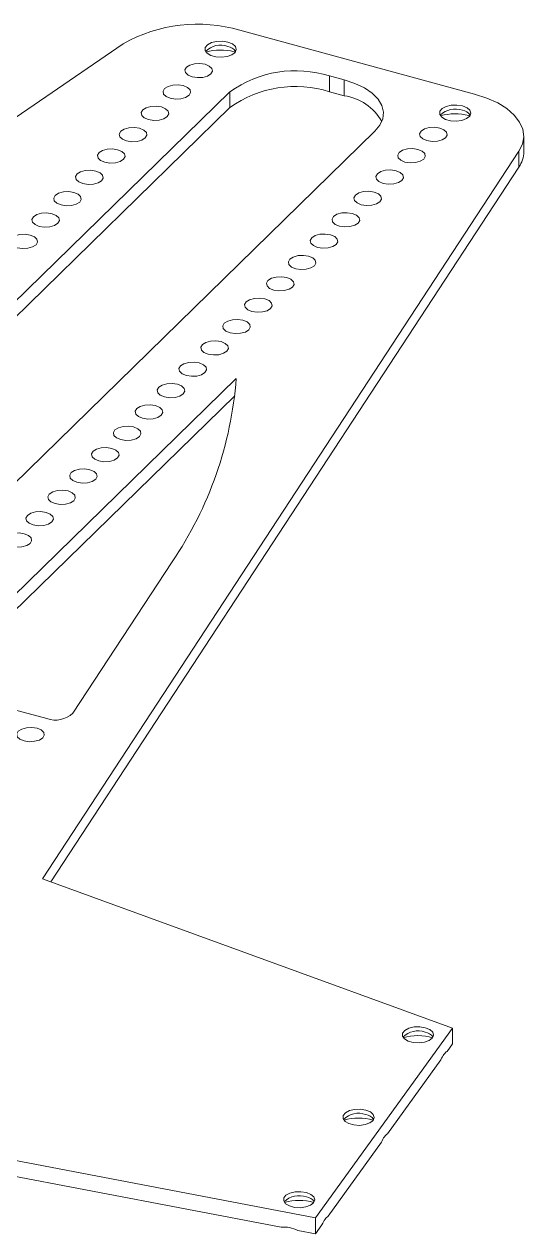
# Paper-space layout '_트리메트릭' of a CAD drawing. Header units: millimetres. Extents: x -163 to 53, y -91 to 40.
# Drawn here: x -1.1 to 53.1, y -91.1 to 40 of the extents above; entities that cross this region are included whole.
import ezdxf

# ---------------------------------------------------------------- set-up
doc = ezdxf.new("R2010")
doc.units = ezdxf.units.MM

psp = doc.layouts.new('_트리메트릭')

# ---------------------------------------------------------------- linework, layer by layer
at = {"color": 7, "linetype": 'Continuous', "lineweight": 15}
for p, q in [((47.72, 32.42), (22.28, 39.33)), ((9.63, 37.88), (-87.58, -28.59)), ((21.65, 37), (21.76, 36.97)), ((33.57, 33.96), (32, 34.38)), ((32, 34.38), (32, 32.67)), ((33.57, 33.96), (33.57, 32.24)), ((21.19, 32.66), (-39.11, -26.19)), ((21.19, 32.66), (21.19, 30.95)), ((33.57, 32.24), (32, 32.67)), ((21.19, 30.95), (-38.65, -27.45)), ((47.09, 30.09), (47.2, 30.05)), ((-23.38, -30.47), (36.92, 28.39)), ((53.05, 26.15), (53.05, 27.87)), ((0.86, -52.62), (52.53, 26.22)), ((52.53, 26.22), (52.53, 24.5)), ((1.77, -52.95), (52.53, 24.5)), ((21.88, 1.59), (-11.2, -30.7)), ((21.72, -0.28), (-10.74, -31.96)), ((4.17, -34.69), (14.92, -18.29)), ((-10.37, -32.09), (1.34, -35.27)), ((45.31, -68.81), (0.86, -52.62)), ((30.46, -89.39), (45.31, -68.81)), ((45.31, -68.81), (45.31, -70.52)), ((44.73, -71.33), (45.31, -70.52)), ((38.28, -80.26), (44.06, -72.26)), ((-25.78, -78.63), (30.46, -89.39)), ((-25.78, -80.34), (26.75, -90.4)), ((31.84, -89.19), (37.61, -81.19)), ((30.46, -89.39), (30.46, -91.11)), ((30.46, -91.11), (31.17, -90.12)), ((28.55, -90.74), (30.46, -91.11))]:
    psp.add_line(p, q, dxfattribs=at)
at = {"color": 7, "linetype": 'Continuous', "lineweight": 15, "flags": 128}
for points in [[(20.97, 38.05), (21.46, 37.85), (21.78, 37.58), (21.88, 37.26), (21.75, 36.94), (21.41, 36.67), (20.9, 36.49), (20.29, 36.41), (19.67, 36.44), (19.12, 36.59), (18.71, 36.84), (18.5, 37.14), (18.51, 37.46), (18.75, 37.76), (19.18, 37.99), (19.75, 38.13), (20.37, 38.15), (20.97, 38.05)], [(17.11, 34.28), (17.67, 34.2), (18.25, 34.23), (18.76, 34.37), (19.13, 34.6), (19.3, 34.89), (19.24, 35.19), (18.96, 35.46), (18.51, 35.65), (17.94, 35.73), (17.36, 35.7), (16.85, 35.56), (16.48, 35.33), (16.31, 35.04), (16.37, 34.74), (16.65, 34.47), (17.11, 34.28)], [(14.73, 31.97), (15.3, 31.88), (15.88, 31.91), (16.39, 32.06), (16.76, 32.29), (16.93, 32.58), (16.87, 32.88), (16.59, 33.14), (16.13, 33.33), (15.57, 33.42), (14.99, 33.39), (14.48, 33.25), (14.11, 33.01), (13.94, 32.72), (14, 32.42), (14.28, 32.16), (14.73, 31.97)], [(36.92, 28.39), (37.46, 29.05), (37.77, 29.75), (37.83, 30.47), (37.66, 31.18), (37.25, 31.87), (36.61, 32.51), (35.77, 33.08), (34.75, 33.57), (33.57, 33.96)], [(52.53, 26.22), (52.91, 27), (53.05, 27.8), (52.95, 28.61), (52.6, 29.39), (52.02, 30.14), (51.22, 30.84), (50.22, 31.46), (49.05, 31.99), (47.72, 32.42)], [(12.36, 29.65), (12.93, 29.57), (13.51, 29.6), (14.02, 29.74), (14.39, 29.98), (14.56, 30.27), (14.5, 30.57), (14.22, 30.83), (13.76, 31.02), (13.2, 31.11), (12.62, 31.07), (12.11, 30.93), (11.74, 30.7), (11.57, 30.41), (11.63, 30.11), (11.91, 29.84), (12.36, 29.65)], [(46.41, 31.14), (46.9, 30.94), (47.21, 30.66), (47.32, 30.34), (47.19, 30.03), (46.84, 29.76), (46.34, 29.57), (45.73, 29.49), (45.11, 29.53), (44.56, 29.68), (44.15, 29.92), (43.94, 30.22), (43.95, 30.55), (44.19, 30.84), (44.62, 31.08), (45.19, 31.21), (45.81, 31.23), (46.41, 31.14)], [(9.99, 27.34), (10.55, 27.25), (11.14, 27.28), (11.65, 27.43), (12.02, 27.66), (12.19, 27.95), (12.13, 28.25), (11.85, 28.52), (11.39, 28.71), (10.83, 28.79), (10.25, 28.76), (9.74, 28.62), (9.37, 28.38), (9.2, 28.09), (9.26, 27.79), (9.54, 27.53), (9.99, 27.34)], [(43.94, 28.73), (43.38, 28.82), (42.8, 28.79), (42.29, 28.65), (41.92, 28.41), (41.75, 28.12), (41.81, 27.82), (42.09, 27.56), (42.54, 27.37), (43.11, 27.28), (43.69, 27.31), (44.2, 27.46), (44.57, 27.69), (44.74, 27.98), (44.68, 28.28), (44.4, 28.54), (43.94, 28.73)], [(7.62, 25.03), (8.18, 24.94), (8.77, 24.97), (9.28, 25.11), (9.65, 25.35), (9.82, 25.64), (9.76, 25.94), (9.48, 26.2), (9.02, 26.39), (8.46, 26.48), (7.88, 26.45), (7.36, 26.3), (7, 26.07), (6.83, 25.78), (6.89, 25.48), (7.17, 25.22), (7.62, 25.03)], [(41.57, 26.42), (41.01, 26.51), (40.43, 26.48), (39.92, 26.33), (39.55, 26.1), (39.38, 25.81), (39.44, 25.51), (39.72, 25.24), (40.17, 25.05), (40.73, 24.97), (41.32, 25), (41.83, 25.14), (42.2, 25.38), (42.37, 25.67), (42.31, 25.97), (42.03, 26.23), (41.57, 26.42)], [(5.25, 22.71), (5.81, 22.63), (6.39, 22.66), (6.91, 22.8), (7.28, 23.03), (7.45, 23.32), (7.38, 23.62), (7.11, 23.89), (6.65, 24.08), (6.09, 24.16), (5.51, 24.13), (4.99, 23.99), (4.63, 23.76), (4.46, 23.47), (4.52, 23.17), (4.8, 22.9), (5.25, 22.71)], [(39.2, 24.11), (38.64, 24.19), (38.06, 24.16), (37.55, 24.02), (37.18, 23.78), (37.01, 23.49), (37.07, 23.19), (37.35, 22.93), (37.8, 22.74), (38.36, 22.65), (38.95, 22.68), (39.46, 22.83), (39.83, 23.06), (40, 23.35), (39.94, 23.65), (39.66, 23.92), (39.2, 24.11)], [(2.88, 20.4), (3.44, 20.31), (4.02, 20.34), (4.54, 20.49), (4.91, 20.72), (5.07, 21.01), (5.01, 21.31), (4.74, 21.57), (4.28, 21.76), (3.72, 21.85), (3.14, 21.82), (2.62, 21.68), (2.25, 21.44), (2.09, 21.15), (2.15, 20.85), (2.43, 20.59), (2.88, 20.4)], [(36.83, 21.79), (36.27, 21.88), (35.69, 21.85), (35.17, 21.7), (34.81, 21.47), (34.64, 21.18), (34.7, 20.88), (34.98, 20.62), (35.43, 20.43), (35.99, 20.34), (36.58, 20.37), (37.09, 20.51), (37.46, 20.75), (37.63, 21.04), (37.57, 21.34), (37.29, 21.6), (36.83, 21.79)], [(0.51, 18.08), (1.07, 18), (1.65, 18.03), (2.17, 18.17), (2.54, 18.41), (2.7, 18.7), (2.64, 19), (2.36, 19.26), (1.91, 19.45), (1.35, 19.54), (0.77, 19.5), (0.25, 19.36), (-0.12, 19.13), (-0.28, 18.84), (-0.22, 18.54), (0.06, 18.27), (0.51, 18.08)], [(34.46, 19.48), (33.9, 19.56), (33.32, 19.53), (32.8, 19.39), (32.43, 19.16), (32.27, 18.87), (32.33, 18.57), (32.61, 18.3), (33.06, 18.11), (33.62, 18.03), (34.2, 18.06), (34.72, 18.2), (35.09, 18.43), (35.26, 18.72), (35.19, 19.02), (34.92, 19.29), (34.46, 19.48)], [(-1.86, 15.77), (-1.3, 15.68), (-0.72, 15.71), (-0.2, 15.86), (0.17, 16.09), (0.33, 16.38), (0.27, 16.68), (-0.01, 16.95), (-0.46, 17.14), (-1.02, 17.22), (-1.6, 17.19), (-2.12, 17.05), (-2.49, 16.81), (-2.65, 16.52), (-2.59, 16.22), (-2.32, 15.96), (-1.86, 15.77)], [(32.09, 17.16), (31.53, 17.25), (30.95, 17.22), (30.43, 17.08), (30.06, 16.84), (29.9, 16.55), (29.96, 16.25), (30.24, 15.99), (30.69, 15.8), (31.25, 15.71), (31.83, 15.74), (32.35, 15.89), (32.72, 16.12), (32.88, 16.41), (32.82, 16.71), (32.55, 16.97), (32.09, 17.16)], [(29.72, 14.85), (29.16, 14.94), (28.58, 14.91), (28.06, 14.76), (27.69, 14.53), (27.53, 14.24), (27.59, 13.94), (27.87, 13.67), (28.32, 13.48), (28.88, 13.4), (29.46, 13.43), (29.98, 13.57), (30.35, 13.81), (30.51, 14.1), (30.45, 14.4), (30.17, 14.66), (29.72, 14.85)], [(27.35, 12.54), (26.79, 12.62), (26.21, 12.59), (25.69, 12.45), (25.32, 12.21), (25.16, 11.92), (25.22, 11.62), (25.49, 11.36), (25.95, 11.17), (26.51, 11.08), (27.09, 11.12), (27.61, 11.26), (27.98, 11.49), (28.14, 11.78), (28.08, 12.08), (27.8, 12.35), (27.35, 12.54)], [(24.98, 10.22), (24.42, 10.31), (23.84, 10.28), (23.32, 10.13), (22.95, 9.9), (22.78, 9.61), (22.85, 9.31), (23.12, 9.05), (23.58, 8.86), (24.14, 8.77), (24.72, 8.8), (25.24, 8.94), (25.6, 9.18), (25.77, 9.47), (25.71, 9.77), (25.43, 10.03), (24.98, 10.22)], [(22.61, 7.91), (22.05, 7.99), (21.46, 7.96), (20.95, 7.82), (20.58, 7.59), (20.41, 7.3), (20.47, 7), (20.75, 6.73), (21.21, 6.54), (21.77, 6.46), (22.35, 6.49), (22.87, 6.63), (23.23, 6.86), (23.4, 7.15), (23.34, 7.45), (23.06, 7.72), (22.61, 7.91)], [(20.24, 5.59), (19.68, 5.68), (19.09, 5.65), (18.58, 5.51), (18.21, 5.27), (18.04, 4.98), (18.1, 4.68), (18.38, 4.42), (18.84, 4.23), (19.4, 4.14), (19.98, 4.17), (20.49, 4.32), (20.86, 4.55), (21.03, 4.84), (20.97, 5.14), (20.69, 5.4), (20.24, 5.59)], [(17.87, 3.28), (17.3, 3.37), (16.72, 3.34), (16.21, 3.19), (15.84, 2.96), (15.67, 2.67), (15.73, 2.37), (16.01, 2.1), (16.47, 1.91), (17.03, 1.83), (17.61, 1.86), (18.12, 2), (18.49, 2.24), (18.66, 2.53), (18.6, 2.83), (18.32, 3.09), (17.87, 3.28)], [(15.5, 0.97), (14.93, 1.05), (14.35, 1.02), (13.84, 0.88), (13.47, 0.64), (13.3, 0.35), (13.36, 0.05), (13.64, -0.21), (14.09, -0.4), (14.66, -0.49), (15.24, -0.45), (15.75, -0.31), (16.12, -0.08), (16.29, 0.21), (16.23, 0.51), (15.95, 0.78), (15.5, 0.97)], [(13.12, -1.35), (12.56, -1.26), (11.98, -1.29), (11.47, -1.44), (11.1, -1.67), (10.93, -1.96), (10.99, -2.26), (11.27, -2.52), (11.72, -2.71), (12.29, -2.8), (12.87, -2.77), (13.38, -2.63), (13.75, -2.39), (13.92, -2.1), (13.86, -1.8), (13.58, -1.54), (13.12, -1.35)], [(10.75, -3.66), (10.19, -3.58), (9.61, -3.61), (9.1, -3.75), (8.73, -3.98), (8.56, -4.27), (8.62, -4.57), (8.9, -4.84), (9.35, -5.03), (9.91, -5.11), (10.5, -5.08), (11.01, -4.94), (11.38, -4.71), (11.55, -4.42), (11.49, -4.12), (11.21, -3.85), (10.75, -3.66)], [(8.38, -5.98), (7.82, -5.89), (7.24, -5.92), (6.72, -6.06), (6.36, -6.3), (6.19, -6.59), (6.25, -6.89), (6.53, -7.15), (6.98, -7.34), (7.54, -7.43), (8.13, -7.4), (8.64, -7.25), (9.01, -7.02), (9.18, -6.73), (9.12, -6.43), (8.84, -6.17), (8.38, -5.98)], [(6.01, -8.29), (5.45, -8.2), (4.87, -8.23), (4.35, -8.38), (3.99, -8.61), (3.82, -8.9), (3.88, -9.2), (4.16, -9.47), (4.61, -9.66), (5.17, -9.74), (5.75, -9.71), (6.27, -9.57), (6.64, -9.33), (6.81, -9.04), (6.74, -8.74), (6.47, -8.48), (6.01, -8.29)], [(3.64, -10.6), (3.08, -10.52), (2.5, -10.55), (1.98, -10.69), (1.61, -10.93), (1.45, -11.22), (1.51, -11.51), (1.79, -11.78), (2.24, -11.97), (2.8, -12.06), (3.38, -12.02), (3.9, -11.88), (4.27, -11.65), (4.43, -11.36), (4.37, -11.06), (4.1, -10.79), (3.64, -10.6)], [(1.27, -12.92), (0.71, -12.83), (0.13, -12.86), (-0.39, -13.01), (-0.76, -13.24), (-0.92, -13.53), (-0.86, -13.83), (-0.58, -14.09), (-0.13, -14.28), (0.43, -14.37), (1.01, -14.34), (1.53, -14.2), (1.9, -13.96), (2.06, -13.67), (2, -13.37), (1.72, -13.11), (1.27, -12.92)], [(-1.1, -15.23), (-1.66, -15.15), (-2.24, -15.18), (-2.76, -15.32), (-3.13, -15.55), (-3.29, -15.84), (-3.23, -16.14), (-2.96, -16.41), (-2.5, -16.6), (-1.94, -16.68), (-1.36, -16.65), (-0.84, -16.51), (-0.47, -16.28), (-0.31, -15.99), (-0.37, -15.69), (-0.65, -15.42), (-1.1, -15.23)], [(0.28, -36.31), (-0.29, -36.23), (-0.87, -36.26), (-1.38, -36.4), (-1.75, -36.64), (-1.92, -36.93), (-1.86, -37.23), (-1.58, -37.49), (-1.13, -37.68), (-0.56, -37.77), (0.02, -37.73), (0.53, -37.59), (0.9, -37.36), (1.07, -37.07), (1.01, -36.77), (0.73, -36.5), (0.28, -36.31)], [(42.37, -68.77), (42.86, -68.97), (43.18, -69.24), (43.28, -69.56), (43.15, -69.88), (42.81, -70.15), (42.3, -70.33), (41.7, -70.42), (41.07, -70.38), (40.52, -70.23), (40.11, -69.99), (39.9, -69.68), (39.92, -69.36), (40.15, -69.06), (40.59, -68.83), (41.15, -68.69), (41.78, -68.67), (42.37, -68.77)], [(35.93, -77.7), (36.42, -77.9), (36.74, -78.18), (36.84, -78.49), (36.71, -78.81), (36.36, -79.08), (35.86, -79.27), (35.25, -79.35), (34.63, -79.31), (34.08, -79.16), (33.67, -78.92), (33.46, -78.61), (33.47, -78.29), (33.71, -78), (34.14, -77.76), (34.71, -77.63), (35.33, -77.6), (35.93, -77.7)], [(29.49, -86.63), (29.98, -86.83), (30.29, -87.11), (30.39, -87.43), (30.26, -87.74), (29.92, -88.01), (29.42, -88.2), (28.81, -88.28), (28.19, -88.24), (27.64, -88.09), (27.23, -87.85), (27.02, -87.55), (27.03, -87.22), (27.27, -86.93), (27.7, -86.69), (28.27, -86.56), (28.89, -86.54), (29.49, -86.63)]]:
    psp.add_lwpolyline(points, dxfattribs=at)
at = {"color": 7, "linetype": 'Continuous', "lineweight": 15}
for centre, radius, start, end in [((17.68, 23.58), 16.41, 73.7268, 119.4027), ((20.18, 35.4), 2.32, 70.1214, 134.8692), ((20.18, 31.41), 5.78, 75.29, 105.9693), ((20.79, 36.37), 1.22, 33.2781, 81.6204), ((28.31, 22.76), 12.19, 72.386, 125.7113), ((28.31, 21.05), 12.19, 72.386, 125.7113), ((32.76, 26.65), 5.65, 29.7627, 81.7191), ((45.62, 28.48), 2.32, 70.1214, 134.8692), ((45.62, 24.5), 5.78, 75.29, 105.9693), ((46.23, 29.46), 1.22, 33.2781, 81.6204), ((50.13, 26.18), 2.92, 325.122, 359.5102), ((-18.75, 4.66), 40.74, 325.7263, 355.6861), ((2.27, -32.6), 2.83, 250.9088, 312.331), ((41.58, -71.43), 2.32, 70.1214, 134.8692), ((42.19, -70.45), 1.22, 33.2781, 81.6204), ((41.58, -75.39), 5.76, 73.9943, 106.0057), ((35.14, -80.36), 2.32, 70.1214, 134.8692), ((35.14, -84.32), 5.76, 73.9943, 106.0057), ((35.75, -79.38), 1.22, 33.2781, 81.6204), ((28.7, -89.29), 2.32, 70.1214, 134.8692), ((28.69, -93.15), 5.66, 73.7081, 106.2919), ((29.31, -88.31), 1.22, 33.2781, 81.6204)]:
    psp.add_arc(centre, radius, start, end, dxfattribs=at)
for points in [[(44.06, -72.26), (44.17, -72.02), (44.28, -71.82), (44.5, -71.51), (44.62, -71.4), (44.73, -71.33)], [(37.61, -81.19), (37.72, -80.96), (37.83, -80.75), (38.06, -80.44), (38.17, -80.33), (38.28, -80.26)], [(26.75, -90.4), (27.04, -90.37), (27.34, -90.38), (27.96, -90.5), (28.26, -90.6), (28.55, -90.74)], [(31.17, -90.12), (31.28, -89.89), (31.39, -89.69), (31.62, -89.37), (31.73, -89.26), (31.84, -89.19)]]:
    psp.add_open_spline(points, degree=3, knots=[0, 0, 0, 0, 0.5, 0.5, 1, 1, 1, 1], dxfattribs=at)

doc.saveas('drawing.dxf')
